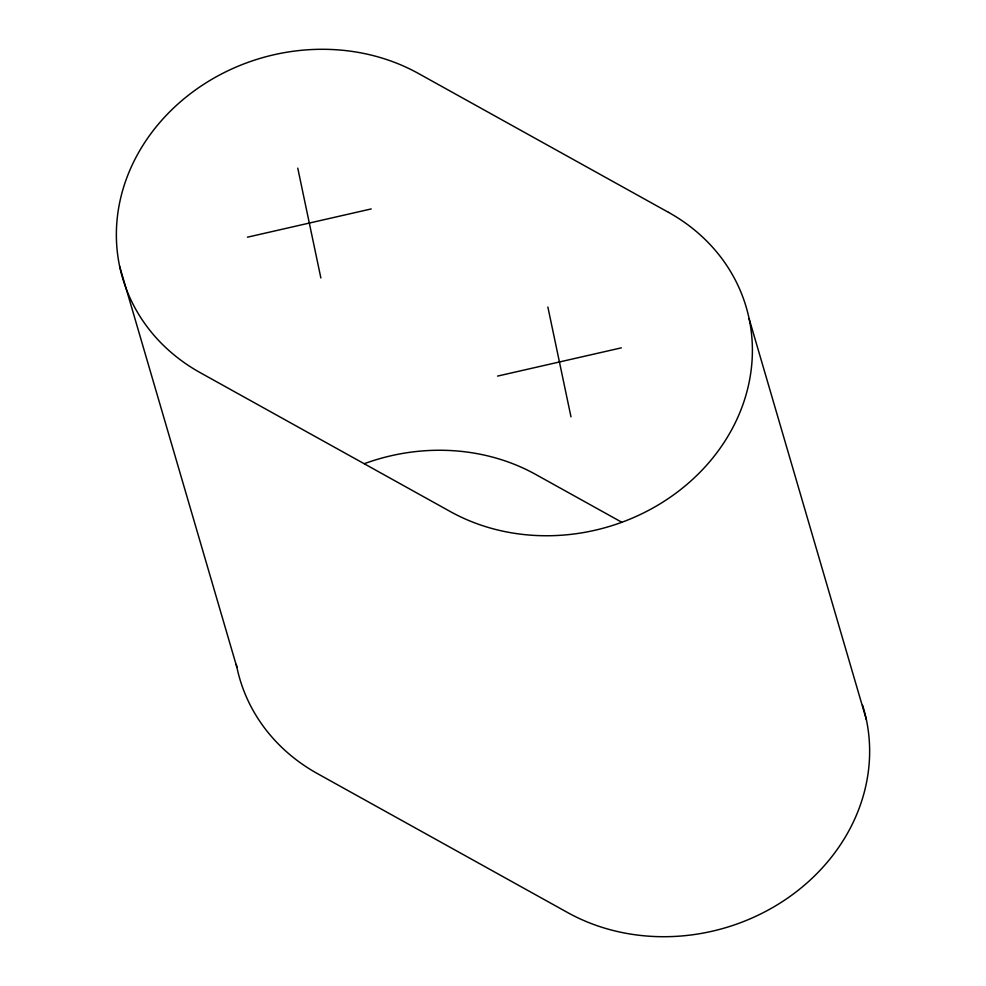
<?xml version="1.0" encoding="UTF-8"?>
<svg xmlns="http://www.w3.org/2000/svg" width="986" height="986" viewBox="0 0 986 986"><rect width="100%" height="100%" fill="white"/><g stroke="black" fill="none" stroke-linecap="round" stroke-linejoin="round"><path stroke-width="1.48" d="M247.412 237.195L371.217 208.933M497.536 376.097L621.34 347.848M621.71 522.21L535.644 474.414A194.649 171.872 -16.3 0 0 364.5 463.617M749.113 318.688L866.361 719.644M119.639 266.356L236.886 667.312M547.871 307.04L570.993 416.893M297.76 168.138L320.869 277.99M862.565 705.187A194.649 171.872 -16.3 0 1 788.936 897.186A194.649 171.872 -16.3 0 1 567.603 912.543L317.492 773.64A194.649 171.872 -16.3 0 1 236.307 664.404M668.508 212.36L418.397 73.457A194.649 171.872 -16.3 0 0 150.143 134.675A194.649 171.872 -16.3 0 0 200.232 372.671L450.355 511.586A194.649 171.872 -16.3 0 0 718.609 450.368A194.649 171.872 -16.3 0 0 668.508 212.36"/></g></svg>
